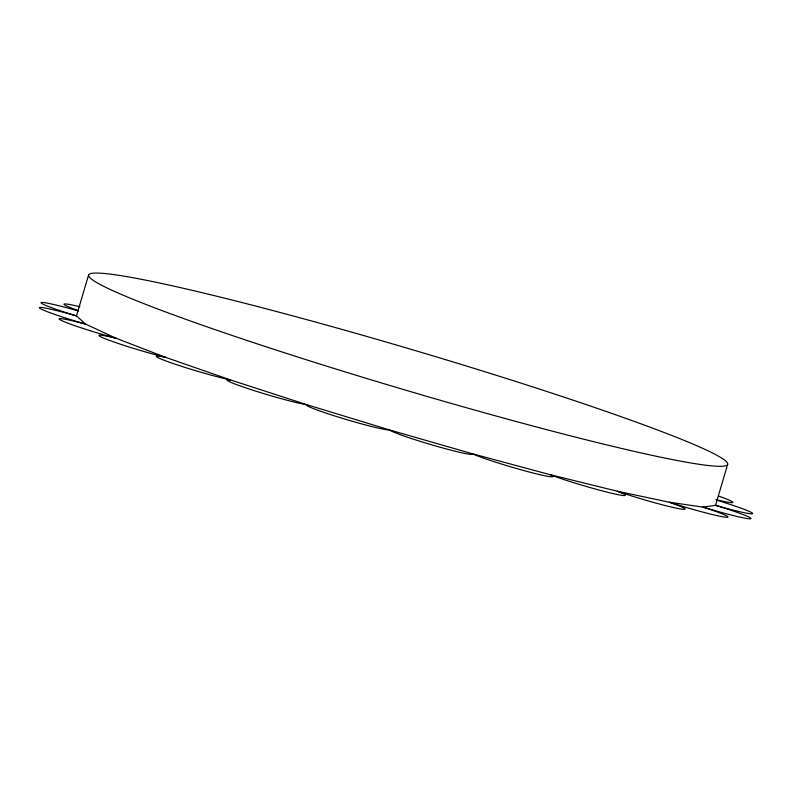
<?xml version="1.0" encoding="UTF-8"?>
<svg xmlns="http://www.w3.org/2000/svg" width="792" height="792" viewBox="0 0 792 792"><rect width="100%" height="100%" fill="white"/><g stroke="black" fill="none" stroke-linecap="round" stroke-linejoin="round"><path stroke-width="1.19" d="M88.595 274.982L76.468 315.919L85.665 324.136L116.008 338.243L165.429 357.291L230.571 379.962L306.979 404.732L389.456 429.898L472.388 453.757L550.103 474.665L617.324 491.218L669.458 502.267A43.501 2.653 16.5 0 0 724.413 517.057A43.501 2.653 16.5 0 0 702.959 507.078L669.458 502.267A43.501 2.653 16.5 0 1 675.962 508.078A43.501 2.653 16.5 0 1 617.324 491.218A43.501 2.653 16.5 0 1 608.424 492.466A43.501 2.653 16.5 0 1 550.103 474.665A43.501 2.653 16.5 0 1 526.413 471.27A43.501 2.653 16.5 0 1 472.388 453.757A43.501 2.653 16.5 0 1 435.521 445.936A43.501 2.653 16.5 0 1 389.456 429.898A43.501 2.653 16.5 0 1 341.926 418.196A43.501 2.653 16.5 0 1 306.979 404.732A43.501 2.653 16.5 0 1 252.024 389.941A43.501 2.653 16.5 0 1 230.571 379.962A43.501 2.653 16.5 0 1 171.933 363.102A43.501 2.653 16.5 0 1 165.429 357.291A43.501 2.653 16.5 0 1 107.108 339.491A43.501 2.653 16.5 0 1 116.008 338.243A43.501 2.653 16.5 0 1 61.974 320.73A43.501 2.653 16.5 0 1 85.665 324.136A43.501 2.653 16.5 0 1 39.6 308.098A43.501 2.653 16.5 0 1 76.468 315.919A43.501 2.653 16.5 0 1 41.045 302.673A43.501 2.653 16.5 0 1 78.16 310.929M727.66 464.379A333.274 20.345 16.5 0 1 242.698 339.025A333.274 20.345 16.5 0 1 254.024 305.633A333.274 20.345 16.5 0 1 727.66 464.379L715.532 505.316L702.959 507.078A43.501 2.653 16.5 0 0 750.479 518.78A43.501 2.653 16.5 0 0 715.532 505.316A43.501 2.653 16.5 0 0 752.648 513.572A43.501 2.653 16.5 0 0 717.225 500.326M718.423 495.99A43.501 2.653 16.5 0 1 715.879 499.564M78.537 310.613A43.501 2.653 16.5 0 1 79.853 306.732"/></g></svg>
